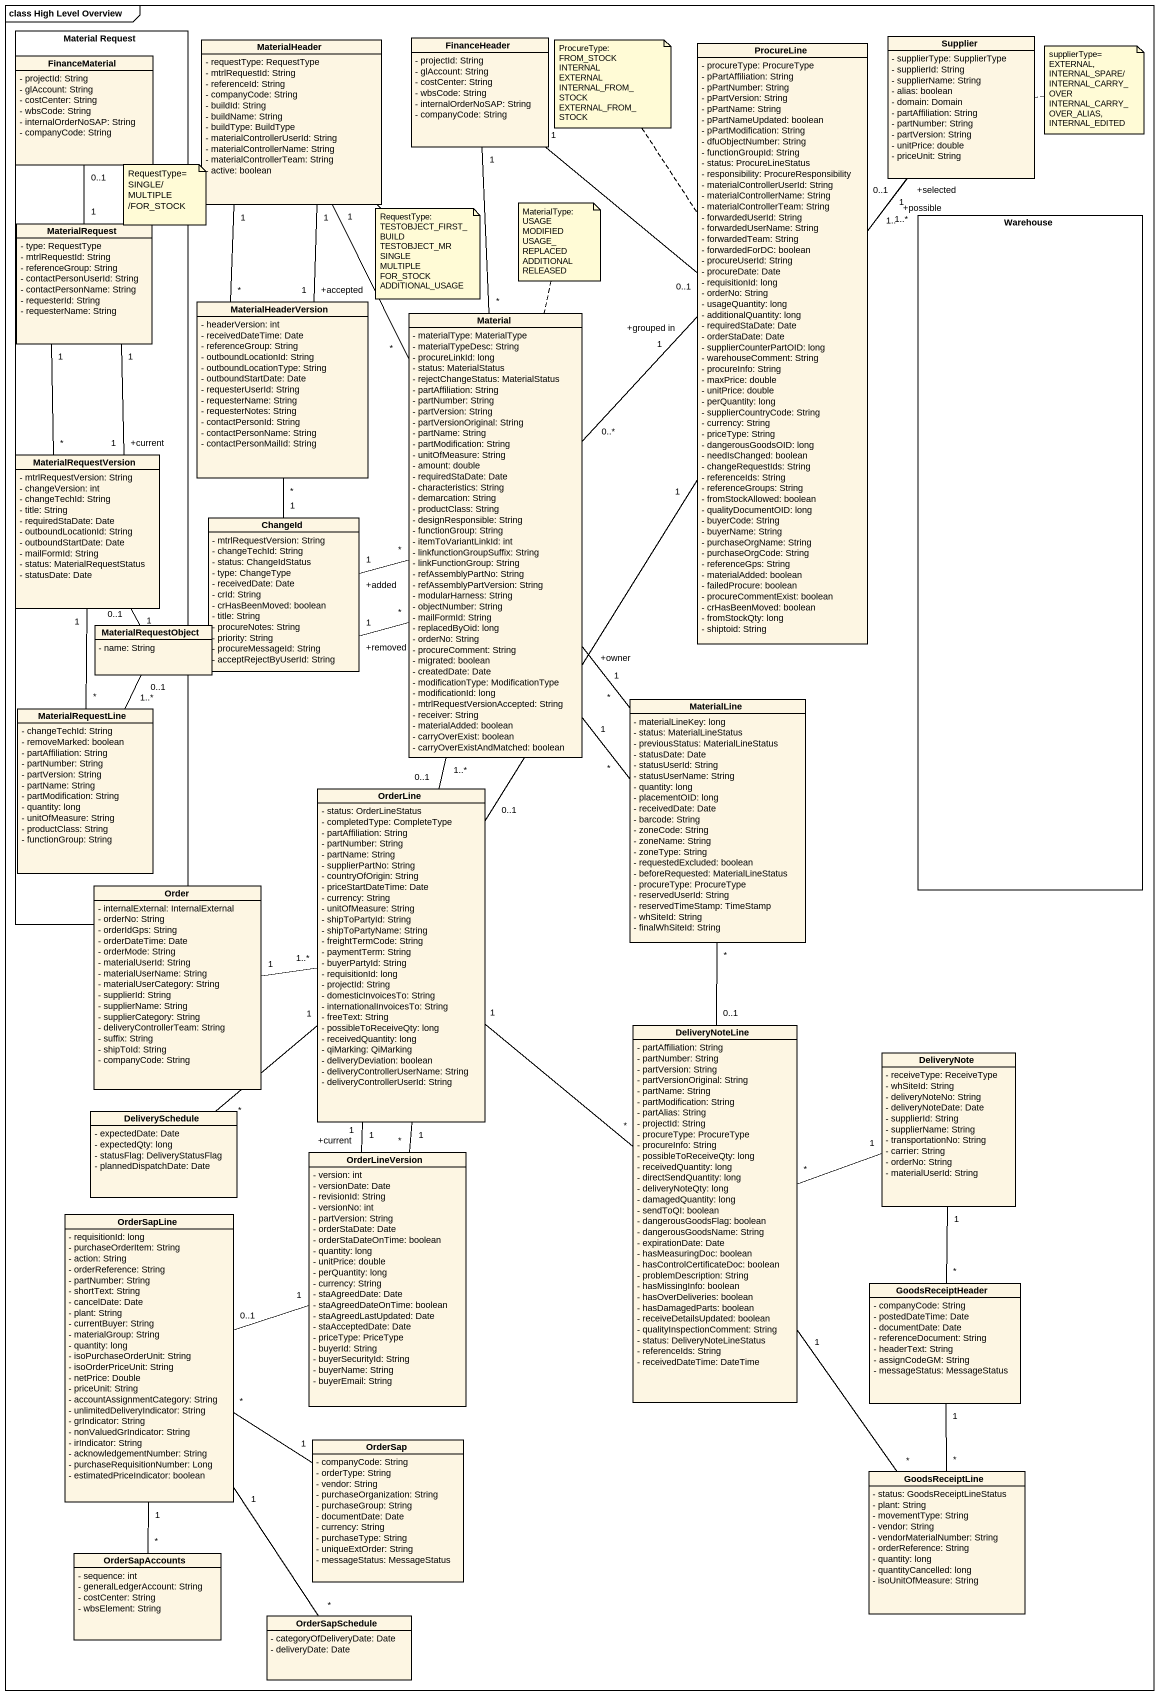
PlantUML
@startuml
mainframe class High Level Overview
allowmixing
hide circle
hide empty members
skinparam classAttributeIconSize 0
rectangle "Material Request" as Material_Request {
  class FinanceMaterial {
    - projectId: String
    - glAccount: String
    - costCenter: String
    - wbsCode: String
    - internalOrderNoSAP: String
    - companyCode: String
  }
  class MaterialRequest {
    - type: RequestType
    - mtrlRequestId: String
    - referenceGroup: String
    - contactPersonUserId: String
    - contactPersonName: String
    - requesterId: String
    - requesterName: String
  }
  class MaterialRequestVersion {
    - mtrlRequestVersion: String
    - changeVersion: int
    - changeTechId: String
    - title: String
    - requiredStaDate: Date
    - outboundLocationId: String
    - outboundStartDate: Date
    - mailFormId: String
    - status: MaterialRequestStatus
    - statusDate: Date
  }
  class MaterialRequestLine {
    - changeTechId: String
    - removeMarked: boolean
    - partAffiliation: String
    - partNumber: String
    - partVersion: String
    - partName: String
    - partModification: String
    - quantity: long
    - unitOfMeasure: String
    - productClass: String
    - functionGroup: String
  }
}
class MaterialHeader {
  - requestType: RequestType
  - mtrlRequestId: String
  - referenceId: String
  - companyCode: String
  - buildId: String
  - buildName: String
  - buildType: BuildType
  - materialControllerUserId: String
  - materialControllerName: String
  - materialControllerTeam: String
  - active: boolean
}
class FinanceHeader {
  - projectId: String
  - glAccount: String
  - costCenter: String
  - wbsCode: String
  - internalOrderNoSAP: String
  - companyCode: String
}
class ProcureLine {
  - procureType: ProcureType
  - pPartAffiliation: String
  - pPartNumber: String
  - pPartVersion: String
  - pPartName: String
  - pPartNameUpdated: boolean
  - pPartModification: String
  - dfuObjectNumber: String
  - functionGroupId: String
  - status: ProcureLineStatus
  - responsibility: ProcureResponsibility
  - materialControllerUserId: String
  - materialControllerName: String
  - materialControllerTeam: String
  - forwardedUserId: String
  - forwardedUserName: String
  - forwardedTeam: String
  - forwardedForDC: boolean
  - procureUserId: String
  - procureDate: Date
  - requisitionId: long
  - orderNo: String
  - usageQuantity: long
  - additionalQuantity: long
  - requiredStaDate: Date
  - orderStaDate: Date
  - supplierCounterPartOID: long
  - warehouseComment: String
  - procureInfo: String
  - maxPrice: double
  - unitPrice: double
  - perQuantity: long
  - supplierCountryCode: String
  - currency: String
  - priceType: String
  - dangerousGoodsOID: long
  - needIsChanged: boolean
  - changeRequestIds: String
  - referenceIds: String
  - referenceGroups: String
  - fromStockAllowed: boolean
  - qualityDocumentOID: long
  - buyerCode: String
  - buyerName: String
  - purchaseOrgName: String
  - purchaseOrgCode: String
  - referenceGps: String
  - materialAdded: boolean
  - failedProcure: boolean
  - procureCommentExist: boolean
  - crHasBeenMoved: boolean
  - fromStockQty: long
  - shiptoid: String
}
class Supplier {
  - supplierType: SupplierType
  - supplierId: String
  - supplierName: String
  - alias: boolean
  - domain: Domain
  - partAffiliation: String
  - partNumber: String
  - partVersion: String
  - unitPrice: double
  - priceUnit: String
}
rectangle Warehouse
class MaterialHeaderVersion {
  - headerVersion: int
  - receivedDateTime: Date
  - referenceGroup: String
  - outboundLocationId: String
  - outboundLocationType: String
  - outboundStartDate: Date
  - requesterUserId: String
  - requesterName: String
  - requesterNotes: String
  - contactPersonId: String
  - contactPersonName: String
  - contactPersonMailId: String
}
class Material {
  - materialType: MaterialType
  - materialTypeDesc: String
  - procureLinkId: long
  - status: MaterialStatus
  - rejectChangeStatus: MaterialStatus
  - partAffiliation: String
  - partNumber: String
  - partVersion: String
  - partVersionOriginal: String
  - partName: String
  - partModification: String
  - unitOfMeasure: String
  - amount: double
  - requiredStaDate: Date
  - characteristics: String
  - demarcation: String
  - productClass: String
  - designResponsible: String
  - functionGroup: String
  - itemToVariantLinkId: int
  - linkfunctionGroupSuffix: String
  - linkFunctionGroup: String
  - refAssemblyPartNo: String
  - refAssemblyPartVersion: String
  - modularHarness: String
  - objectNumber: String
  - mailFormId: String
  - replacedByOid: long
  - orderNo: String
  - procureComment: String
  - migrated: boolean
  - createdDate: Date
  - modificationType: ModificationType
  - modificationId: long
  - mtrlRequestVersionAccepted: String
  - receiver: String
  - materialAdded: boolean
  - carryOverExist: boolean
  - carryOverExistAndMatched: boolean
}
class ChangeId {
  - mtrlRequestVersion: String
  - changeTechId: String
  - status: ChangeIdStatus
  - type: ChangeType
  - receivedDate: Date
  - crId: String
  - crHasBeenMoved: boolean
  - title: String
  - procureNotes: String
  - priority: String
  - procureMessageId: String
  - acceptRejectByUserId: String
}
class MaterialRequestObject {
  - name: String
}
class MaterialLine {
  - materialLineKey: long
  - status: MaterialLineStatus
  - previousStatus: MaterialLineStatus
  - statusDate: Date
  - statusUserId: String
  - statusUserName: String
  - quantity: long
  - placementOID: long
  - receivedDate: Date
  - barcode: String
  - zoneCode: String
  - zoneName: String
  - zoneType: String
  - requestedExcluded: boolean
  - beforeRequested: MaterialLineStatus
  - procureType: ProcureType
  - reservedUserId: String
  - reservedTimeStamp: TimeStamp
  - whSiteId: String
  - finalWhSiteId: String
}
class OrderLine {
  - status: OrderLineStatus
  - completedType: CompleteType
  - partAffiliation: String
  - partNumber: String
  - partName: String
  - supplierPartNo: String
  - countryOfOrigin: String
  - priceStartDateTime: Date
  - currency: String
  - unitOfMeasure: String
  - shipToPartyId: String
  - shipToPartyName: String
  - freightTermCode: String
  - paymentTerm: String
  - buyerPartyId: String
  - requisitionId: long
  - projectId: String
  - domesticInvoicesTo: String
  - internationalInvoicesTo: String
  - freeText: String
  - possibleToReceiveQty: long
  - receivedQuantity: long
  - qiMarking: QiMarking
  - deliveryDeviation: boolean
  - deliveryControllerUserName: String
  - deliveryControllerUserId: String
}
class Order {
  - internalExternal: InternalExternal
  - orderNo: String
  - orderIdGps: String
  - orderDateTime: Date
  - orderMode: String
  - materialUserId: String
  - materialUserName: String
  - materialUserCategory: String
  - supplierId: String
  - supplierName: String
  - supplierCategory: String
  - deliveryControllerTeam: String
  - suffix: String
  - shipToId: String
  - companyCode: String
}
class DeliveryNoteLine {
  - partAffiliation: String
  - partNumber: String
  - partVersion: String
  - partVersionOriginal: String
  - partName: String
  - partModification: String
  - partAlias: String
  - projectId: String
  - procureType: ProcureType
  - procureInfo: String
  - possibleToReceiveQty: long
  - receivedQuantity: long
  - directSendQuantity: long
  - deliveryNoteQty: long
  - damagedQuantity: long
  - sendToQI: boolean
  - dangerousGoodsFlag: boolean
  - dangerousGoodsName: String
  - expirationDate: Date
  - hasMeasuringDoc: boolean
  - hasControlCertificateDoc: boolean
  - problemDescription: String
  - hasMissingInfo: boolean
  - hasOverDeliveries: boolean
  - hasDamagedParts: boolean
  - receiveDetailsUpdated: boolean
  - qualityInspectionComment: String
  - status: DeliveryNoteLineStatus
  - referenceIds: String
  - receivedDateTime: DateTime
}
class DeliveryNote {
  - receiveType: ReceiveType
  - whSiteId: String
  - deliveryNoteNo: String
  - deliveryNoteDate: Date
  - supplierId: String
  - supplierName: String
  - transportationNo: String
  - carrier: String
  - orderNo: String
  - materialUserId: String
}
class DeliverySchedule {
  - expectedDate: Date
  - expectedQty: long
  - statusFlag: DeliveryStatusFlag
  - plannedDispatchDate: Date
}
class OrderLineVersion {
  - version: int
  - versionDate: Date
  - revisionId: String
  - versionNo: int
  - partVersion: String
  - orderStaDate: Date
  - orderStaDateOnTime: boolean
  - quantity: long
  - unitPrice: double
  - perQuantity: long
  - currency: String
  - staAgreedDate: Date
  - staAgreedDateOnTime: boolean
  - staAgreedLastUpdated: Date
  - staAcceptedDate: Date
  - priceType: PriceType
  - buyerId: String
  - buyerSecurityId: String
  - buyerName: String
  - buyerEmail: String
}
class OrderSapLine {
  - requisitionId: long
  - purchaseOrderItem: String
  - action: String
  - orderReference: String
  - partNumber: String
  - shortText: String
  - cancelDate: Date
  - plant: String
  - currentBuyer: String
  - materialGroup: String
  - quantity: long
  - isoPurchaseOrderUnit: String
  - isoOrderPriceUnit: String
  - netPrice: Double
  - priceUnit: String
  - accountAssignmentCategory: String
  - unlimitedDeliveryIndicator: String
  - grIndicator: String
  - nonValuedGrIndicator: String
  - irIndicator: String
  - acknowledgementNumber: String
  - purchaseRequisitionNumber: Long
  - estimatedPriceIndicator: boolean
}
class GoodsReceiptHeader {
  - companyCode: String
  - postedDateTime: Date
  - documentDate: Date
  - referenceDocument: String
  - headerText: String
  - assignCodeGM: String
  - messageStatus: MessageStatus
}
class OrderSap {
  - companyCode: String
  - orderType: String
  - vendor: String
  - purchaseOrganization: String
  - purchaseGroup: String
  - documentDate: Date
  - currency: String
  - purchaseType: String
  - uniqueExtOrder: String
  - messageStatus: MessageStatus
}
class GoodsReceiptLine {
  - status: GoodsReceiptLineStatus
  - plant: String
  - movementType: String
  - vendor: String
  - vendorMaterialNumber: String
  - orderReference: String
  - quantity: long
  - quantityCancelled: long
  - isoUnitOfMeasure: String
}
class OrderSapAccounts {
  - sequence: int
  - generalLedgerAccount: String
  - costCenter: String
  - wbsElement: String
}
class OrderSapSchedule {
  - categoryOfDeliveryDate: Date
  - deliveryDate: Date
}
MaterialHeader "1" -- "*" MaterialHeaderVersion
MaterialHeader "1" -- "+accepted\n1" MaterialHeaderVersion
MaterialHeader "1" -- "*" Material
FinanceHeader "1" -- "0..1" ProcureLine
ProcureLine "1.." -up- "+selected\n0..1" Supplier
ProcureLine "1" -up- "+possible\n1..*" Supplier
MaterialRequest "1" -up- "0..1" FinanceMaterial
MaterialRequest "1" -- "*" MaterialRequestVersion
MaterialRequest "1" -- "+current\n1" MaterialRequestVersion
MaterialHeaderVersion "*" -- "1" ChangeId
Material "*" -up- "1" FinanceHeader
Material "0..*" -up- "+grouped in\n1" ProcureLine
Material "*" -left- "+removed\n1" ChangeId
Material "+owner\n1" -- "*" MaterialLine
Material "1" -- "*" MaterialLine
Material "1..*" -- "0..1" OrderLine
MaterialRequestVersion "1" -- "0..1" MaterialRequestObject
MaterialRequestVersion "1" -- "*" MaterialRequestLine
ChangeId "+added\n1" -right- "*" Material
MaterialLine "*" -- "0..1" DeliveryNoteLine
MaterialRequestLine "1..*" -up- "0..1" MaterialRequestObject
OrderLine "0..1" -up- "1" ProcureLine
OrderLine "1" -- "*" DeliveryNoteLine
OrderLine "1" -- "*" DeliverySchedule
OrderLine "1" -- "*" OrderLineVersion
OrderLine "1" -- "+current\n1" OrderLineVersion
Order "1" -right- "1..*" OrderLine
DeliveryNoteLine "1" -- "*" GoodsReceiptLine
DeliveryNote "1" -left- "*" DeliveryNoteLine
DeliveryNote "1" -- "*" GoodsReceiptHeader
OrderLineVersion "1" -left- "0..1" OrderSapLine
OrderSapLine "1" -- "*" OrderSapAccounts
OrderSapLine "1" -- "*" OrderSapSchedule
GoodsReceiptHeader "1" -- "*" GoodsReceiptLine
OrderSap "1" -up- "*" OrderSapLine
note top of ProcureLine
  ProcureType:
  FROM_STOCK
  INTERNAL
  EXTERNAL
  INTERNAL_FROM_STOCK
  EXTERNAL_FROM_STOCK
end note
note right of Supplier
  supplierType=
  EXTERNAL,
  INTERNAL_SPARE/
  INTERNAL_CARRY_OVER
  INTERNAL_CARRY_OVER_ALIAS,
  INTERNAL_EDITED
end note
note top of MaterialRequest
  RequestType=
  SINGLE/MULTIPLE
  /FOR_STOCK
end note
note top of Material
  MaterialType:
  USAGE
  MODIFIED
  USAGE_REPLACED
  ADDITIONAL
  RELEASED
end note
note bottom of MaterialHeader
  RequestType:
  TESTOBJECT_FIRST_BUILD
  TESTOBJECT_MR
  SINGLE
  MULTIPLE
  FOR_STOCK
  ADDITIONAL_USAGE
end note
@enduml
